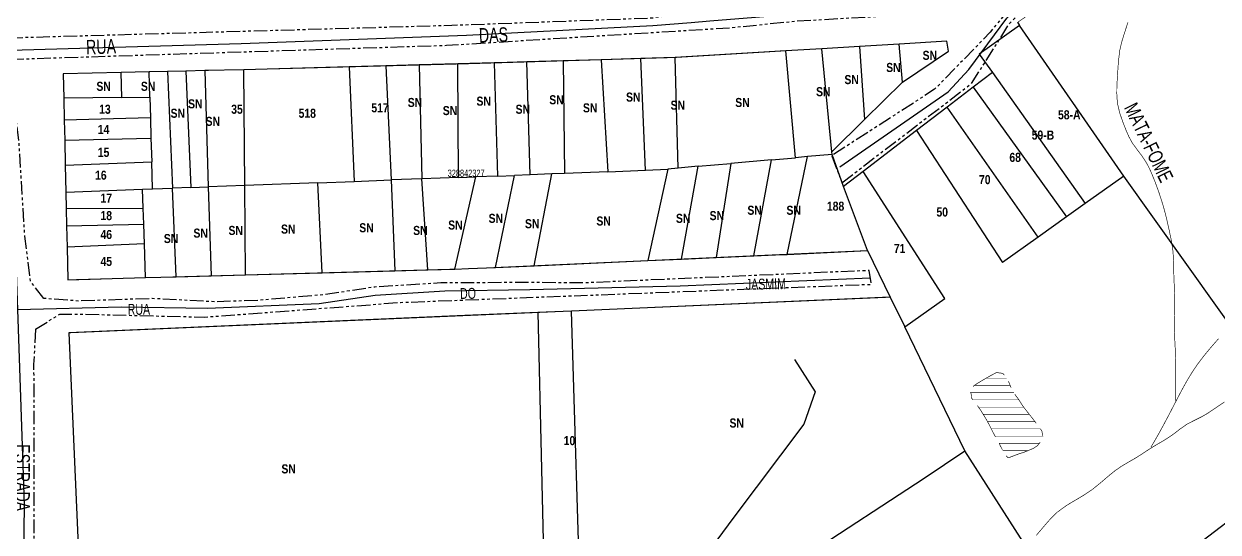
# Model space of a CAD drawing. Extents: x 204381 to 207261, y 4847713 to 4851061.
# Drawn here: x 204662.4 to 204992, y 4849450.1 to 4849590.3 of the extents above; entities that cross this region are included whole.
import ezdxf
from ezdxf.enums import TextEntityAlignment as Align

# ---------------------------------------------------------------- set-up
doc = ezdxf.new("R2010")
doc.units = 0
doc.header["$LTSCALE"] = 1.5
doc.header["$MEASUREMENT"] = 0
doc.linetypes.add('PHANTOMX2', pattern=[5, 2.5, -0.5, 0.5, -0.5, 0.5, -0.5])
for name, color, linetype in [('CD-MALHA-LOTES', 40, 'CONTINUOUS'), ('CD_TXT_QUADRA', 7, 'CONTINUOUS'), ('HD-CURSO-PERENE', 170, 'CONTINUOUS'), ('HD-HACH-HIDROG', 160, 'CONTINUOUS'), ('HD-LAGOS-INTER', 170, 'CONTINUOUS'), ('HD-TXT-PERENE', 170, 'CONTINUOUS'), ('RU-QUADRAS', 210, 'CONTINUOUS'), ('SV-CAMINHO-TRILHA', 20, 'CONTINUOUS'), ('SV-EIXO-ROD-ESTR', 7, 'CONTINUOUS'), ('SV-EIXO-RUA-N-PAV', 6, 'CONTINUOUS'), ('SV-EST-M-N-PAV', 1, 'PHANTOMX2'), ('SV-RUA-NAO-PAV-S-GUIA-C-GUIA', 7, 'PHANTOMX2'), ('SV-TXT-EST-M-N-PAV', 7, 'CONTINUOUS'), ('SV-TXT-RUA-N-PAV-S-GUIA-C-GUIA', 7, 'CONTINUOUS'), ('Th_NmrPort', 7, 'CONTINUOUS')]:
    doc.layers.add(name, color=color, linetype=linetype)
doc.styles.add('ARIAL', font='ARIAL.TTF')
doc.styles.get("Standard").update_dxf_attribs({"font": 'swisscbo.ttf'})

# ---------------------------------------------------------------- blocks, each defined once
blk = doc.blocks.new('*X2')
at = {"layer": 'HD-HACH-HIDROG', "const_width": 0.13}
for points in [[(204924.687558, 4849490.540101), (204934.672697, 4849490.5402)], [(204928.112689, 4849492.540168), (204933.636188, 4849492.540223)], [(204923.515118, 4849488.540056), (204935.678835, 4849488.540178)], [(204924.378825, 4849486.540032), (204937.029384, 4849486.540158)], [(204925.871, 4849484.540013), (204938.348231, 4849484.540138)], [(204927.184402, 4849482.539994), (204939.905922, 4849482.540121)], [(204928.322476, 4849480.539972), (204941.399299, 4849480.540103)], [(204929.400411, 4849478.53995), (204942.974951, 4849478.540085)], [(204930.433655, 4849476.539927), (204943.795228, 4849476.540061)], [(204931.589165, 4849474.539906), (204942.76181, 4849474.540017)], [(204932.542078, 4849472.539882), (204939.650599, 4849472.539953)]]:
    blk.add_lwpolyline(points, dxfattribs=at)

msp = doc.modelspace()

# ---------------------------------------------------------------- linework, layer by layer
at = {"layer": 'CD-MALHA-LOTES', "linetype": 'Continuous'}
for points in [[(204937.22, 4849589.86), (204926.09, 4849581.89)], [(204936.64, 4849590.71), (204937.22, 4849589.86)], [(204965.94, 4849548.23), (204937.22, 4849589.86)], [(204872.72, 4849582.82), (204842.11, 4849581.02)], [(204882.65, 4849583.43), (204872.72, 4849582.82)], [(204875.33, 4849553.35), (204872.72, 4849582.82)], [(204892.98, 4849584.05), (204882.65, 4849583.43)], [(204885.37, 4849555.02), (204882.65, 4849583.43)], [(204903.95, 4849584.72), (204892.98, 4849584.05)], [(204892.98, 4849584.05), (204894.43, 4849563.9)], [(204917.11, 4849585.52), (204903.95, 4849584.72)], [(204904.93, 4849574.19), (204903.95, 4849584.72)], [(204904.93, 4849574.19), (204917.55, 4849582.79)], [(204917.55, 4849582.79), (204917.11, 4849585.52)], [(204782.21, 4849579.22), (204771.48, 4849578.93)], [(204792.19, 4849579.49), (204782.21, 4849579.22)], [(204782.36, 4849547.9), (204782.21, 4849579.22)], [(204792.19, 4849579.49), (204793.13, 4849548.3)], [(204811.29, 4849580.07), (204801.18, 4849579.76)], [(204802.12, 4849548.64), (204801.18, 4849579.76)], [(204821.73, 4849580.39), (204811.29, 4849580.07)], [(204811.29, 4849580.07), (204811.59, 4849549.02)], [(204832.64, 4849580.73), (204821.73, 4849580.39)], [(204821.73, 4849580.39), (204823.54, 4849549.5)], [(204842.11, 4849581.02), (204832.64, 4849580.73)], [(204834.01, 4849549.92), (204832.64, 4849580.73)], [(204843.01, 4849550.48), (204842.11, 4849581.02)], [(204926.09, 4849581.89), (204929.68, 4849576.84)], [(204689.3, 4849576.86), (204673.3, 4849576.5)], [(204673.3, 4849576.5), (204673.45, 4849569.78)], [(204696.97, 4849577.03), (204689.3, 4849576.86)], [(204689.45, 4849569.98), (204689.3, 4849576.86)], [(204702.05, 4849577.15), (204696.97, 4849577.03)], [(204697.18, 4849570.07), (204696.97, 4849577.03)], [(204707.14, 4849577.26), (204702.05, 4849577.15)], [(204702.05, 4849577.15), (204703.4, 4849544.97)], [(204712.34, 4849577.38), (204707.14, 4849577.26)], [(204707.14, 4849577.26), (204708.48, 4849545.16)], [(204723.09, 4849577.62), (204712.34, 4849577.38)], [(204712.34, 4849577.38), (204713.32, 4849545.34)], [(204752.22, 4849578.41), (204723.09, 4849577.62)], [(204723.36, 4849545.71), (204723.09, 4849577.62)], [(204762.35, 4849578.68), (204752.22, 4849578.41)], [(204752.22, 4849578.41), (204753.56, 4849546.83)], [(204771.48, 4849578.93), (204762.35, 4849578.68)], [(204762.35, 4849578.68), (204763.74, 4849547.21)], [(204771.48, 4849578.93), (204772.24, 4849547.52)], [(204929.68, 4849576.84), (204924.38, 4849572.78)], [(204929.68, 4849576.84), (204955.34, 4849540.71)], [(204894.43, 4849563.9), (204904.93, 4849574.19)], [(204924.38, 4849572.78), (204917.18, 4849567.27)], [(204924.38, 4849572.78), (204950.18, 4849537.05)], [(204689.45, 4849569.98), (204673.45, 4849569.78)], [(204673.45, 4849569.78), (204673.58, 4849563.72)], [(204689.45, 4849569.98), (204697.18, 4849570.07)], [(204697.18, 4849570.07), (204697.34, 4849564.34)], [(204917.18, 4849567.27), (204908.78, 4849560.83)], [(204942.32, 4849531.47), (204917.18, 4849567.27)], [(204697.34, 4849564.34), (204673.58, 4849563.72)], [(204673.58, 4849563.72), (204673.7, 4849558.15)], [(204697.34, 4849564.34), (204697.5, 4849558.77)], [(204885.37, 4849555.02), (204894.43, 4849563.9)], [(204908.78, 4849560.83), (204894.02, 4849549.53)], [(204908.78, 4849560.83), (204932.46, 4849524.47)], [(204673.7, 4849558.15), (204697.5, 4849558.77)], [(204673.7, 4849558.15), (204673.84, 4849551.29)], [(204697.5, 4849558.77), (204697.7, 4849552.22)], [(204868.7, 4849552.76), (204875.33, 4849553.35)], [(204873.07, 4849526.68), (204878.71, 4849553.65)], [(204878.71, 4849553.65), (204875.33, 4849553.35)], [(204885.45, 4849554.25), (204878.71, 4849553.65)], [(204885.45, 4849554.25), (204885.37, 4849555.02)], [(204888.62, 4849545.39), (204885.45, 4849554.25)], [(204673.84, 4849551.29), (204697.7, 4849552.22)], [(204673.84, 4849551.29), (204674, 4849543.88)], [(204697.91, 4849544.77), (204697.7, 4849552.22)], [(204823.54, 4849549.5), (204811.59, 4849549.02)], [(204823.54, 4849549.5), (204834.01, 4849549.92)], [(204834.01, 4849549.92), (204840.13, 4849550.23)], [(204840.13, 4849550.23), (204834.59, 4849524.95)], [(204843.01, 4849550.48), (204840.13, 4849550.23)], [(204848.54, 4849550.98), (204843.01, 4849550.48)], [(204843.87, 4849525.36), (204848.54, 4849550.98)], [(204848.54, 4849550.98), (204857.52, 4849551.77)], [(204857.52, 4849551.77), (204853.51, 4849525.79)], [(204868.7, 4849552.76), (204857.52, 4849551.77)], [(204863.85, 4849526.25), (204868.7, 4849552.76)], [(204894.02, 4849549.53), (204888.62, 4849545.39)], [(204743.55, 4849546.46), (204723.36, 4849545.71)], [(204743.55, 4849546.46), (204753.56, 4849546.83)], [(204744.75, 4849521.63), (204743.55, 4849546.46)], [(204753.56, 4849546.83), (204763.74, 4849547.21)], [(204772.24, 4849547.52), (204763.74, 4849547.21)], [(204763.74, 4849547.21), (204764.84, 4849522.19)], [(204782.36, 4849547.9), (204772.24, 4849547.52)], [(204773.87, 4849522.44), (204772.24, 4849547.52)], [(204781.32, 4849522.64), (204787.15, 4849548.08)], [(204782.36, 4849547.9), (204787.15, 4849548.08)], [(204793.13, 4849548.3), (204787.15, 4849548.08)], [(204792.57, 4849523.08), (204797.79, 4849548.47)], [(204793.13, 4849548.3), (204797.79, 4849548.47)], [(204802.12, 4849548.64), (204797.79, 4849548.47)], [(204808.13, 4849548.88), (204802.12, 4849548.64)], [(204803.2, 4849523.55), (204808.13, 4849548.88)], [(204811.59, 4849549.02), (204808.13, 4849548.88)], [(204965.94, 4849548.23), (204955.34, 4849540.71)], [(205000.74, 4849499.55), (204965.94, 4849548.23)], [(204674, 4849543.88), (204695.2, 4849544.67)], [(204674, 4849543.88), (204674.1, 4849539.31)], [(204695.2, 4849544.67), (204697.91, 4849544.77)], [(204695.36, 4849539.45), (204695.2, 4849544.67)], [(204697.91, 4849544.77), (204703.4, 4849544.97)], [(204708.48, 4849545.16), (204703.4, 4849544.97)], [(204704.42, 4849520.52), (204703.4, 4849544.97)], [(204708.48, 4849545.16), (204713.32, 4849545.34)], [(204723.36, 4849545.71), (204713.32, 4849545.34)], [(204713.32, 4849545.34), (204714.07, 4849520.79)], [(204723.56, 4849521.05), (204723.36, 4849545.71)], [(204895.25, 4849527.76), (204888.62, 4849545.39)], [(204955.34, 4849540.71), (204950.18, 4849537.05)], [(204674.1, 4849539.31), (204695.36, 4849539.45)], [(204674.1, 4849539.31), (204674.21, 4849534.56)], [(204695.5, 4849535.02), (204695.36, 4849539.45)], [(204950.18, 4849537.05), (204942.32, 4849531.47)], [(204674.21, 4849534.56), (204695.5, 4849535.02)], [(204674.21, 4849534.56), (204674.33, 4849528.66)], [(204695.67, 4849529.58), (204695.5, 4849535.02)], [(204942.32, 4849531.47), (204932.46, 4849524.47)], [(204695.67, 4849529.58), (204674.33, 4849528.66)], [(204674.33, 4849528.66), (204674.53, 4849519.69)], [(204695.96, 4849520.29), (204695.67, 4849529.58)], [(204873.07, 4849526.68), (204895.25, 4849527.76)], [(204895.25, 4849527.76), (204901.52, 4849514.84)], [(204792.57, 4849523.08), (204803.2, 4849523.55)], [(204803.2, 4849523.55), (204834.59, 4849524.95)], [(204834.59, 4849524.95), (204843.87, 4849525.36)], [(204843.87, 4849525.36), (204853.51, 4849525.79)], [(204853.51, 4849525.79), (204863.85, 4849526.25)], [(204674.53, 4849519.69), (204695.96, 4849520.29)], [(204695.96, 4849520.29), (204704.42, 4849520.52)], [(204704.42, 4849520.52), (204714.07, 4849520.79)], [(204714.07, 4849520.79), (204723.56, 4849521.05)], [(204723.56, 4849521.05), (204744.75, 4849521.63)], [(204744.75, 4849521.63), (204764.84, 4849522.19)], [(204764.84, 4849522.19), (204773.87, 4849522.44)], [(204773.87, 4849522.44), (204781.32, 4849522.64)], [(204901.52, 4849514.84), (204813.55, 4849511.06)], [(204901.52, 4849514.84), (204905.5, 4849506.72)], [(204813.55, 4849511.06), (204804.25, 4849510.66)], [(204804.25, 4849510.66), (204806.29, 4849424.24)], [(204816.25, 4849423.5), (204813.55, 4849511.06)], [(204922.09, 4849472.44), (204905.5, 4849506.72)], [(204674.83, 4849505.01), (204678.36, 4849425.51)], [(204954.28, 4849422.17), (205032.77, 4849482.11)], [(204910.87, 4849464.94), (204922.09, 4849472.44)], [(204954.28, 4849422.17), (204922.09, 4849472.44)], [(204878.21, 4849443.64), (204910.87, 4849464.94)]]:
    msp.add_lwpolyline(points, dxfattribs=at)
at = {"layer": 'CD-MALHA-LOTES', "linetype": 'Continuous', "flags": 128}
for points in [[(204801.18, 4849579.76), (204795.76, 4849579.59), (204792.19, 4849579.49)], [(204905.5, 4849506.72), (204916.56, 4849514.49), (204894.02, 4849549.53)], [(204863.85, 4849526.25), (204869.84, 4849526.52), (204873.07, 4849526.68)], [(204781.32, 4849522.64), (204785.15, 4849522.75), (204792.57, 4849523.08)], [(204804.25, 4849510.66), (204784.12, 4849509.8), (204674.83, 4849505.01)]]:
    msp.add_lwpolyline(points, dxfattribs=at)
at = {"layer": 'HD-CURSO-PERENE', "const_width": 0.18, "flags": 128}
for points in [[(204967.1, 4849590.68), (204966.63, 4849589.25), (204965.87, 4849586.88), (204965.43, 4849585.44), (204964.88, 4849583.17), (204964.5, 4849580.2), (204964.39, 4849578.7), (204964.22, 4849576.13), (204964.04, 4849573.13), (204964.03, 4849570.96), (204964.11, 4849569.46), (204964.3, 4849567.97), (204964.84, 4849565.66), (204965.83, 4849562.83), (204966.72, 4849560.59), (204967.33, 4849559.21), (204968.31, 4849557.41), (204970.08, 4849554.99), (204971, 4849553.8), (204972.3, 4849551.79), (204972.99, 4849550.46), (204973.61, 4849549.09), (204974.57, 4849546.74), (204975.6, 4849543.92), (204976.32, 4849541.73), (204976.76, 4849540.3), (204977.17, 4849538.85), (204977.68, 4849536.88), (204978.35, 4849533.96), (204978.96, 4849531.09), (204979.23, 4849529.62), (204979.54, 4849527.4), (204979.7, 4849524.41), (204979.72, 4849522.91), (204979.78, 4849520.44), (204979.91, 4849517.45), (204979.97, 4849515.19), (204979.99, 4849513.69), (204979.99, 4849512.19), (204979.95, 4849509.93), (204979.92, 4849508.43), (204979.92, 4849505.82), (204980.04, 4849502.83), (204980.12, 4849501.33), (204980.21, 4849498.82), (204980.24, 4849497.32), (204980.26, 4849495.82), (204980.26, 4849493.81), (204980.26, 4849492.31), (204980.26, 4849490.81), (204980.26, 4849489.31), (204980.31, 4849486.31)], [(204992.08, 4849503.4), (204991.08, 4849502.27), (204990.1, 4849501.14), (204989.13, 4849499.99), (204988.18, 4849498.83), (204986.36, 4849496.45), (204984.93, 4849494.35), (204983.38, 4849491.79), (204982.64, 4849490.48), (204981.92, 4849489.16), (204981.22, 4849487.83), (204980.52, 4849486.5), (204979.62, 4849484.76), (204978.93, 4849483.43), (204978.24, 4849482.1), (204976.83, 4849479.45), (204975.66, 4849477.32), (204974.17, 4849474.72), (204973.39, 4849473.43)], [(204941.82, 4849449.17), (204942.79, 4849450.32), (204943.76, 4849451.47), (204945.12, 4849453.05), (204946.13, 4849454.16), (204947.67, 4849455.62), (204950.09, 4849457.37), (204951.38, 4849458.16), (204953.9, 4849459.64), (204955.18, 4849460.42), (204957.33, 4849461.87), (204959.66, 4849463.76), (204960.8, 4849464.74), (204962.41, 4849466.1), (204963.59, 4849467.03), (204965.24, 4849468.19), (204967.83, 4849469.71), (204969.13, 4849470.45), (204970.97, 4849471.61), (204972.22, 4849472.45), (204974.46, 4849473.86), (204975.76, 4849474.62), (204977.06, 4849475.37), (204979.12, 4849476.7), (204980.32, 4849477.6), (204981.51, 4849478.52), (204983.35, 4849479.81), (204986.01, 4849481.18), (204987.36, 4849481.84), (204989.16, 4849482.87), (204991.64, 4849484.55), (204993.7, 4849485.95)]]:
    msp.add_lwpolyline(points, dxfattribs=at)
at = {"layer": 'HD-LAGOS-INTER', "const_width": 0.18, "flags": 128}
for points in [[(204930.82, 4849494.09), (204929.43, 4849493.35)], [(204931.24, 4849494.03), (204930.82, 4849494.09)], [(204932.61, 4849493.85), (204931.24, 4849494.03)], [(204932.98, 4849493.35), (204932.61, 4849493.85)], [(204924.69, 4849490.54), (204924.37, 4849490.17)], [(204925.12, 4849490.81), (204924.69, 4849490.54)], [(204927, 4849491.97), (204925.12, 4849490.81)], [(204927.69, 4849492.36), (204927, 4849491.97)], [(204929.37, 4849493.32), (204927.69, 4849492.36)], [(204929.43, 4849493.35), (204929.37, 4849493.32)], [(204934.88, 4849489.87), (204934.12, 4849491.71)], [(204923.78, 4849488.44), (204923.92, 4849487.45)], [(204923.92, 4849487.45), (204923.99, 4849486.98)], [(204923.99, 4849486.98), (204924.32, 4849486.57)], [(204936.06, 4849487.84), (204935.88, 4849488.14)], [(204936.45, 4849487.32), (204936.06, 4849487.84)], [(204936.98, 4849486.63), (204936.45, 4849487.32)], [(204925.55, 4849484.99), (204926.12, 4849484.17)], [(204926.12, 4849484.17), (204926.57, 4849483.51)], [(204926.57, 4849483.51), (204927.72, 4849481.64)], [(204937.04, 4849486.52), (204936.98, 4849486.63)], [(204937.98, 4849485.01), (204937.04, 4849486.52)], [(204938.12, 4849484.83), (204937.98, 4849485.01)], [(204938.95, 4849483.73), (204938.12, 4849484.83)], [(204939.33, 4849483.24), (204938.95, 4849483.73)], [(204927.72, 4849481.64), (204927.99, 4849481.19)], [(204927.99, 4849481.19), (204928.7, 4849479.89)], [(204940.25, 4849482.08), (204939.33, 4849483.24)], [(204940.57, 4849481.67), (204940.25, 4849482.08)], [(204941.79, 4849480.08), (204940.57, 4849481.67)], [(204928.7, 4849479.89), (204928.88, 4849479.56)], [(204928.88, 4849479.56), (204929.15, 4849479)], [(204929.15, 4849479), (204929.55, 4849478.21)], [(204929.55, 4849478.21), (204930.06, 4849477.22)], [(204930.06, 4849477.22), (204930.24, 4849476.88)], [(204930.24, 4849476.88), (204930.55, 4849476.35)], [(204943.35, 4849477.98), (204942.98, 4849478.48)], [(204943.41, 4849477.6), (204943.35, 4849477.98)], [(204943.56, 4849476.62), (204943.41, 4849477.6)], [(204931.53, 4849474.6), (204931.97, 4849473.71)], [(204931.97, 4849473.71), (204932.12, 4849473.42)], [(204941.49, 4849473.5), (204942.19, 4849473.97)], [(204942.19, 4849473.97), (204942.9, 4849474.89)], [(204932.12, 4849473.42), (204932.46, 4849472.83)], [(204933.48, 4849471.12), (204934.08, 4849470.54)], [(204934.08, 4849470.54), (204935.95, 4849471.25)], [(204935.95, 4849471.25), (204936.86, 4849471.6)], [(204936.86, 4849471.6), (204937.84, 4849471.91)], [(204937.84, 4849471.91), (204938.31, 4849472.05)], [(204938.31, 4849472.05), (204940.63, 4849473)], [(204940.63, 4849473), (204940.95, 4849473.13)], [(204940.95, 4849473.13), (204941.49, 4849473.5)]]:
    msp.add_lwpolyline(points, dxfattribs=at)
at = {"layer": 'RU-QUADRAS', "color": 6, "linetype": 'Continuous', "const_width": 0.18}
msp.add_lwpolyline([(204689.56, 4849036.86), (204682.04, 4849310.52, 0.006191), (204674.83, 4849505.01), (204901.52, 4849514.84), (204895.47, 4849527.17), (204888.62, 4849545.39), (204929.68, 4849576.84), (204926.09, 4849581.89), (204937.22, 4849589.86), (204936.66, 4849590.69), (205034.99, 4849659.76), (205124.85, 4849714.8), (205154.86, 4849735.79), (205169.26, 4849741.12), (205174.23, 4849744.04), (205259.46, 4849781.03)], format="xyb", dxfattribs=at)
msp.add_lwpolyline([(204673.3, 4849576.5, 0.002847), (204842.11, 4849580.97), (204917.11, 4849585.52), (204917.55, 4849582.79), (204904.93, 4849574.19), (204885.37, 4849555.02), (204885.31, 4849554.2), (204895.25, 4849527.76), (204785.15, 4849522.75), (204674.53, 4849519.69)], format="xyb", close=True, dxfattribs=at)
at = {"layer": 'SV-CAMINHO-TRILHA', "flags": 128}
msp.add_lwpolyline([(204875.1, 4849497.67), (204880.8, 4849488.8), (204877.66, 4849479.87), (204858.11, 4849453.86), (204831.12, 4849417.33)], dxfattribs=at)
at = {"layer": 'SV-EIXO-ROD-ESTR', "flags": 128}
msp.add_lwpolyline([(204642.9, 4849810.11), (204643.04, 4849805.24), (204644.15, 4849767.33), (204645.83, 4849731.05), (204646.71, 4849721.69), (204646.91, 4849719.53), (204644.92, 4849710.75), (204647.99, 4849663.07), (204649.46, 4849651.64), (204652.57, 4849628.29), (204655.41, 4849584.23), (204655.52, 4849582.94), (204658.75, 4849545.74), (204659.94, 4849532.09), (204660.65, 4849511.47), (204662.49, 4849457.7), (204661.64, 4849392.67), (204661.92, 4849374.4), (204664.32, 4849360.24), (204665.33, 4849354.28), (204666.46, 4849319.71), (204667.31, 4849279.33), (204667.59, 4849230.3)], dxfattribs=at)
at = {"layer": 'SV-EIXO-RUA-N-PAV', "flags": 128}
for points in [[(204887.62, 4849550.82), (204917.52, 4849571.51), (204923.16, 4849577.71), (204933.69, 4849591.82), (204939.9, 4849598.25), (204944.04, 4849602.54), (204961.9, 4849622.47), (204974.24, 4849636.57), (204984.17, 4849637.46), (204992.32, 4849639.23), (204998.7, 4849641.09), (205010.67, 4849652.53), (205029.01, 4849665.56), (205035.66, 4849669.28), (205096.02, 4849705.71), (205123.67, 4849729.37), (205127.74, 4849734.16), (205130.45, 4849738.5), (205131.64, 4849742.53)], [(204655.52, 4849582.94), (204722.36, 4849584.84), (204784.55, 4849587.19), (204836.02, 4849589.8), (204846.58, 4849590.68), (204851.7, 4849591.11), (204939.9, 4849598.25)], [(204660.65, 4849511.47), (204689.29, 4849512.18), (204713.07, 4849511.85), (204743.91, 4849513.14), (204759.34, 4849515.39), (204778.61, 4849516.67), (204802.07, 4849517), (204843.52, 4849517.96), (204896, 4849520.24)]]:
    msp.add_lwpolyline(points, dxfattribs=at)
at = {"layer": 'SV-EST-M-N-PAV', "flags": 128}
for points in [[(204667.9, 4849514.52), (204664.3, 4849519.17), (204662.68, 4849531.7), (204661.05, 4849558.02), (204658.83, 4849576.35), (204658.64, 4849580.5)], [(204665.62, 4849506.04), (204665.12, 4849496.28), (204665.18, 4849478.31), (204665.17, 4849438.52), (204663.88, 4849396.69), (204664.05, 4849373.56), (204667, 4849364.42), (204673.46, 4849361.29), (204680.9, 4849360.26), (204680.05, 4849355.46), (204673.71, 4849356.33), (204668.82, 4849356.59), (204667.85, 4849345.34), (204670.26, 4849273.63), (204670.18, 4849232.74), (204671.21, 4849192.08), (204672.5, 4849172.1), (204672.49, 4849132.46), (204672.49, 4849112.09)]]:
    msp.add_lwpolyline(points, dxfattribs=at)
at = {"layer": 'SV-RUA-NAO-PAV-S-GUIA-C-GUIA', "flags": 128}
for points in [[(204923.96, 4849573.86), (204934.47, 4849590.44), (204949.42, 4849605.77), (204962.72, 4849621.35), (204970.24, 4849629.81), (204975.41, 4849635.22), (204985.28, 4849636.16), (204999.62, 4849639.45), (205012.08, 4849651.44), (205030.65, 4849664.37), (205040.79, 4849669.72), (205044.3, 4849671.54), (205060.43, 4849680.93), (205079.9, 4849692.93), (205096.83, 4849703.98), (205110.7, 4849715.73), (205141.99, 4849740.06)], [(204658.38, 4849586.44), (204780.56, 4849589.91), (204835.61, 4849591.93), (204841.41, 4849592.69), (204844.82, 4849598.71), (204842.92, 4849652.24), (204839.43, 4849657.44), (204836.13, 4849657.62), (204675.59, 4849648.53), (204656.69, 4849647.22)], [(204658.64, 4849580.5), (204779.06, 4849584.37), (204857.71, 4849589.26), (204875.67, 4849591.07), (204908.94, 4849593), (204934.92, 4849595.22), (204929.1, 4849587.97), (204913.75, 4849572.22), (204885.35, 4849553.91)], [(204888.18, 4849546.45), (204923.96, 4849573.86)], [(204885.35, 4849553.91), (204888.18, 4849546.45)], [(204665.62, 4849506.04), (204672.31, 4849510.17), (204677.65, 4849510.21), (204712.22, 4849509.38), (204766.38, 4849513.43), (204896.31, 4849518.43), (204895.67, 4849522.23), (204817.3, 4849518.83), (204800.82, 4849518.91), (204777.48, 4849518.82), (204759.23, 4849517.67), (204745.52, 4849515.57), (204727.13, 4849513.99), (204715.16, 4849513.6), (204697.83, 4849514.49), (204677.54, 4849513.81), (204667.9, 4849514.52)]]:
    msp.add_lwpolyline(points, dxfattribs=at)

# ---------------------------------------------------------------- block references
at = {"layer": 'HD-LAGOS-INTER'}
msp.add_blockref('*X2', (0, 0), dxfattribs=at)

# ---------------------------------------------------------------- texts
at = {"layer": 'CD_TXT_QUADRA', "color": 7, "linetype": 'Continuous', "style": 'ARIAL', "width": 0.7}
msp.add_text('328842327', height=2, dxfattribs=at).set_placement((204784.47, 4849549.07), align=Align.MIDDLE)
at = {"layer": 'HD-TXT-PERENE', "style": 'ARIAL', "width": 0.7}
msp.add_text('MATA-FOME', height=4, rotation=296, dxfattribs=at).set_placement((204965.91, 4849567.21))
at = {"layer": 'SV-TXT-EST-M-N-PAV', "style": 'ARIAL', "width": 0.7}
msp.add_text('ESTRADA', height=4, rotation=270, dxfattribs=at).set_placement((204660.08, 4849474.3))
at = {"layer": 'SV-TXT-RUA-N-PAV-S-GUIA-C-GUIA', "style": 'ARIAL', "width": 0.7}
for s, height, rotation, p in [('DAS', 4, 2, (204788.06, 4849585.09)), ('RUA ', 4, 2, (204679.66, 4849581.83)), ('JASMIM', 3, 1, (204861.68, 4849516.9)), ('DO', 3, 1, (204782.81, 4849514.37))]:
    msp.add_text(s, height=height, rotation=rotation, dxfattribs=at).set_placement(p)
msp.add_text('RUA ', height=3, dxfattribs=at).set_placement((204691.07, 4849510.02))
at = {"layer": 'Th_NmrPort', "color": 1}
for s, p in [('SN', (204910.44, 4849581.6)), ('SN', (204900.39, 4849578.25)), ('SN', (204888.87, 4849574.91)), ('SN', (204682.45, 4849573.05)), ('SN', (204694.72, 4849573.05)), ('SN', (204881.05, 4849571.57)), ('SN', (204707.74, 4849568.22)), ('SN', (204768.36, 4849568.59)), ('SN', (204787.33, 4849568.96)), ('SN', (204807.42, 4849569.34)), ('SN', (204828.61, 4849570.08)), ('SN', (204858.74, 4849568.59)), ('13', (204683.2, 4849566.73)), ('SN', (204702.91, 4849565.62)), ('35', (204719.64, 4849566.73)), ('518', (204738.24, 4849565.62)), ('517', (204758.32, 4849567.11)), ('SN', (204778.03, 4849566.36)), ('SN', (204798.12, 4849566.73)), ('SN', (204816.71, 4849567.11)), ('SN', (204840.89, 4849567.85)), ('58-A', (204947.81, 4849565.19)), ('SN', (204712.58, 4849563.39)), ('14', (204682.82, 4849561.16)), ('59-B', (204940.54, 4849559.6)), ('15', (204682.82, 4849554.84)), ('68', (204934.39, 4849553.45)), ('16', (204682.08, 4849548.53)), ('70', (204926, 4849547.31)), ('17', (204683.57, 4849542.21)), ('SN', (204862.09, 4849538.86)), ('SN', (204872.87, 4849538.86)), ('188', (204884.03, 4849539.98)), ('50', (204914.26, 4849538.37)), ('18', (204683.57, 4849537.38)), ('SN', (204790.68, 4849536.63)), ('SN', (204800.72, 4849535.15)), ('SN', (204820.43, 4849535.89)), ('SN', (204842.38, 4849536.63)), ('SN', (204851.67, 4849537.38)), ('46', (204683.57, 4849532.17)), ('SN', (204709.23, 4849532.55)), ('SN', (204718.9, 4849533.29)), ('SN', (204733.4, 4849533.66)), ('SN', (204754.98, 4849534.03)), ('SN', (204769.85, 4849533.29)), ('SN', (204779.52, 4849534.78)), ('SN', (204701.05, 4849531.06)), ('71', (204902.51, 4849528.31)), ('45', (204683.57, 4849524.74)), ('SN', (204857.15, 4849480.16)), ('10', (204811.39, 4849475.3)), ('SN', (204733.5, 4849467.51))]:
    msp.add_text(s, height=2.5, dxfattribs=at).set_placement(p, align=Align.MIDDLE_LEFT)

doc.saveas('drawing.dxf')
